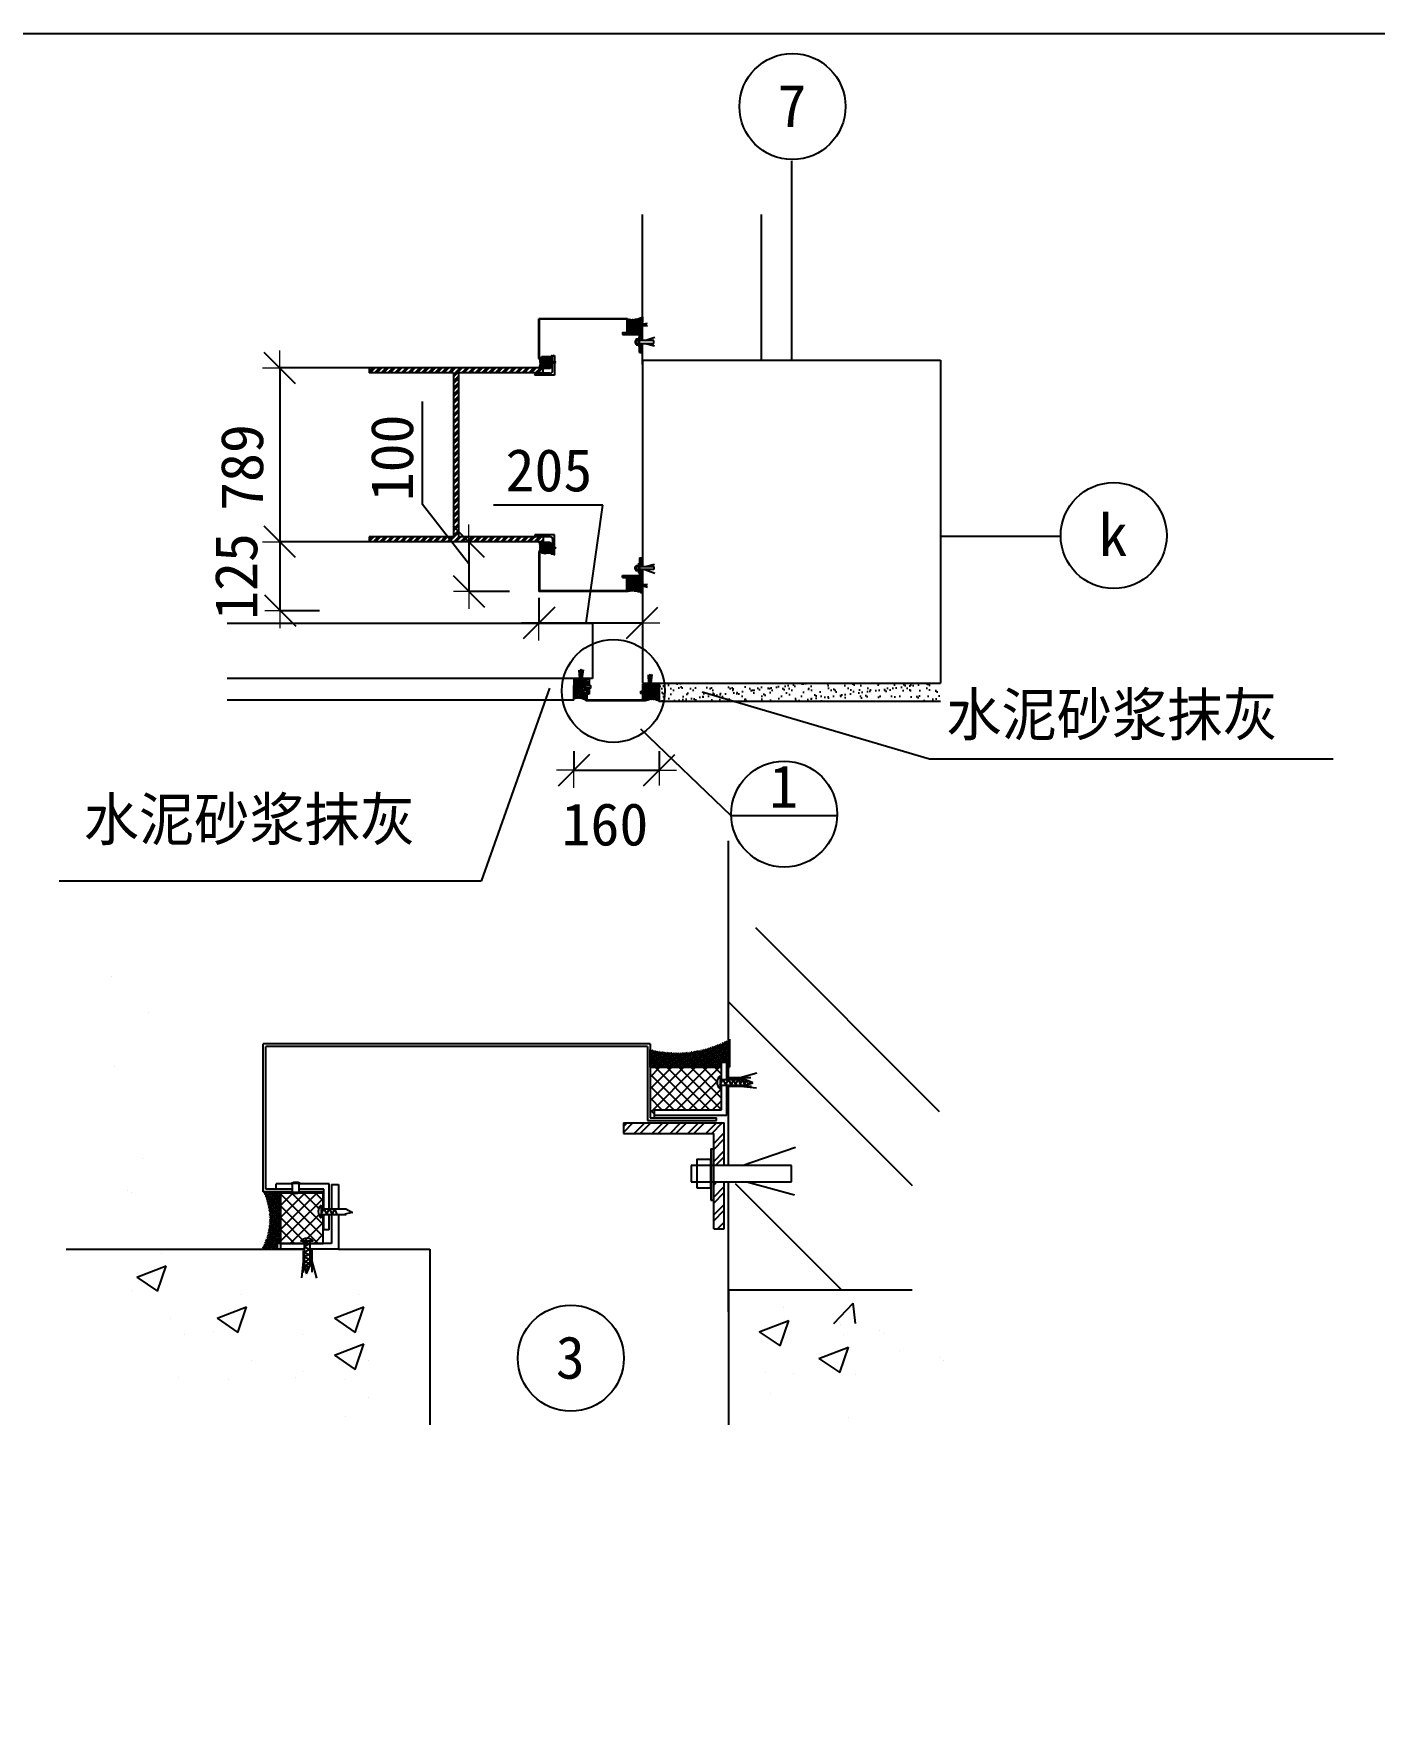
# Model space of a CAD drawing. Header units: metres. Extents: x 668 to 19365, y -2607 to 19100.
# Drawn here: x 6269 to 12357, y 11495 to 19100 of the extents above; entities that cross this region are included whole.
import ezdxf

# ---------------------------------------------------------------- set-up
doc = ezdxf.new("R2010")
doc.units = ezdxf.units.M
doc.layers.add('Layer3', color=252, linetype='Continuous')

# ---------------------------------------------------------------- blocks, each defined once
blk = doc.blocks.new('_ArchTick')
at = {"lineweight": 9}
for p, q in [((0, 32.02), (0, -27.8)), ((-26.88, 0), (31.58, 0))]:
    blk.add_line(p, q, dxfattribs=at)
at = {"color": 0, "linetype": 'ByBlock'}
blk.add_lwpolyline([(-28.7, -28.41), (28.36, 28.6)], dxfattribs=at)

msp = doc.modelspace()

# ---------------------------------------------------------------- hatches: boundary and pattern name
at = {"layer": 'Layer3'}
h = msp.add_hatch(dxfattribs=at)
h.set_pattern_fill('ANSI36', scale=0.23)
h.paths.add_polyline_path([(9026.18, 17790.19), (8965.28, 17790.19), (8965.28, 17805.31, 0.19), (9032.95, 17813.99), (9032.95, 17790.19), (9030.7, 17790.19), (9030.7, 17794.62), (9026.18, 17794.62)])
h = msp.add_hatch(dxfattribs=at)
h.set_pattern_fill('ANSI32', scale=1.13)
h.paths.add_polyline_path([(9028.44, 17652.51), (9019.42, 17652.51), (9019.42, 17692.5), (9028.44, 17692.5)])
h.paths.add_polyline_path([(9028.44, 17706.52), (9019.42, 17706.52), (9019.42, 17733.72), (8942.72, 17733.72), (8942.72, 17742.74), (9028.44, 17742.74)])
h = msp.add_hatch(dxfattribs=at)
h.set_pattern_fill('ANSI37', scale=2.26)
h.paths.add_polyline_path([(9026.18, 17754.02), (8968.94, 17754.02), (8968.94, 17747.25), (8965.28, 17747.25), (8965.28, 17790.19), (9026.18, 17790.19), (9026.18, 17779.72), (9024.84, 17779.72), (9024.84, 17782.68, 0.47), (9024.84, 17771.88), (9024.84, 17774.96), (9026.18, 17774.96), (9026.18, 17774.14)])
h = msp.add_hatch(dxfattribs=at)
h.set_pattern_fill('ANSI32', scale=2.26)
h.paths.add_polyline_path([(8175.78, 17559.12), (8175.78, 16814.73), (7792.31, 16814.73), (7792.31, 16792.18), (8581.81, 16792.18), (8581.81, 16814.73), (8198.34, 16814.73), (8198.34, 17559.12), (8581.81, 17559.12), (8581.81, 17581.68), (7792.31, 17581.68), (7792.31, 17559.12)])
h = msp.add_hatch(dxfattribs=at)
h.set_pattern_fill('ANSI36', scale=0.23)
h.paths.add_polyline_path([(8577.63, 17580.26), (8561.83, 17580.16, 0.28), (8563.33, 17624.85), (8577.63, 17624.85)])
h = msp.add_hatch(dxfattribs=at)
h.set_pattern_fill('ANSI37', scale=2.26)
h.paths.add_polyline_path([(8614.5, 17580.91), (8578.16, 17580.91), (8578.16, 17623.7), (8589.38, 17623.7, 0.15), (8592.64, 17623.7), (8614.5, 17623.7), (8614.5, 17610.44), (8612.81, 17610.44), (8612.81, 17613.39, 0.47), (8612.81, 17602.6), (8612.81, 17605.68), (8614.5, 17605.68)])
h = msp.add_hatch(dxfattribs=at)
h.set_pattern_fill('ANSI36', scale=0.23)
h.paths.add_polyline_path([(8577.63, 16792.07), (8561.83, 16792.18, -0.28), (8563.33, 16747.48), (8577.63, 16747.48)])
h = msp.add_hatch(dxfattribs=at)
h.set_pattern_fill('ANSI37', scale=2.26)
h.paths.add_polyline_path([(8614.5, 16791.42), (8578.16, 16791.42), (8578.16, 16748.64), (8589.38, 16748.64, -0.15), (8592.64, 16748.64), (8614.5, 16748.64), (8614.5, 16761.9), (8612.81, 16761.9), (8612.81, 16758.94, -0.47), (8612.81, 16769.74), (8612.81, 16766.66), (8614.5, 16766.66)])
h = msp.add_hatch(dxfattribs=at)
h.set_pattern_fill('ANSI32', scale=1.13)
h.paths.add_polyline_path([(9028.44, 16719.82), (9019.42, 16719.82), (9019.42, 16679.84), (9028.44, 16679.84)])
h.paths.add_polyline_path([(9028.44, 16665.81), (9019.42, 16665.81), (9019.42, 16638.62), (8942.72, 16638.62), (8942.72, 16629.59), (9028.44, 16629.59)])
h = msp.add_hatch(dxfattribs=at)
h.set_pattern_fill('ANSI37', scale=2.26)
h.paths.add_polyline_path([(9026.18, 16618.32), (8968.94, 16618.32), (8968.94, 16625.08), (8965.28, 16625.08), (8965.28, 16582.15), (9026.18, 16582.15), (9026.18, 16592.61), (9024.84, 16592.61), (9024.84, 16589.66, -0.47), (9024.84, 16600.45), (9024.84, 16597.37), (9026.18, 16597.37), (9026.18, 16598.2)])
h = msp.add_hatch(dxfattribs=at)
h.set_pattern_fill('ANSI36', scale=0.23)
h.paths.add_polyline_path([(9026.18, 16582.15), (8965.28, 16582.15), (8965.28, 16567.02, -0.19), (9032.95, 16558.35), (9032.95, 16582.15), (9030.7, 16582.15), (9030.7, 16577.71), (9026.18, 16577.71)])
h = msp.add_hatch(dxfattribs=at)
h.set_pattern_fill('ANSI38', scale=2.26)
h.paths.add_polyline_path([(9106.9, 16085.64), (9106.9, 16132.19), (9077.42, 16132.19), (9068.88, 16128.87), (9059.15, 16132.19), (9050.5, 16132.19), (9050.5, 16113.94), (9054.71, 16113.94), (9054.71, 16104.09), (9050.5, 16104.09), (9050.5, 16085.64)])
h = msp.add_hatch(dxfattribs=at)
h.set_pattern_fill('AR-SAND', scale=1.13)
h.paths.add_polyline_path([(10386.38, 16150.51), (9109.54, 16150.51), (9109.54, 16068.48), (10386.38, 16068.48)])
h = msp.add_hatch(dxfattribs=at)
h.set_pattern_fill('ANSI36', scale=0.23)
h.paths.add_polyline_path([(8778.03, 16070.12), (8778.03, 16090.55), (8774.79, 16090.55), (8774.79, 16090.73), (8722.03, 16090.73), (8722.03, 16078.89, -0.29)])
h = msp.add_hatch(dxfattribs=at)
h.set_pattern_fill('ANSI38', scale=2.26)
h.paths.add_polyline_path([(8773.47, 16093.53), (8773.47, 16121.78), (8758.76, 16121.78), (8755.36, 16119.58), (8752.22, 16121.78), (8723.23, 16121.78), (8723.23, 16093.53)])
h = msp.add_hatch(dxfattribs=at)
h.set_pattern_fill('ANSI36', scale=0.23)
h.paths.add_polyline_path([(9047.49, 16085.64), (9047.49, 16070.59, -0.25), (9109.54, 16068.48), (9109.54, 16085.64)])
h = msp.add_hatch(dxfattribs=at)
h.set_pattern_fill('ANSI36', scale=1.2)
h.paths.add_polyline_path([(9392.93, 14406.34), (9068.1, 14406.34), (9068.1, 14487, 0.19), (9429.02, 14533.27), (9429.02, 14406.34), (9416.99, 14406.34), (9416.99, 14430), (9392.93, 14430)])
h = msp.add_hatch(dxfattribs=at)
h.set_pattern_fill('ANSI37', scale=12.03)
h.paths.add_polyline_path([(9392.93, 14213.45), (9087.64, 14213.45), (9087.64, 14177.36), (9068.1, 14177.36), (9068.1, 14406.34), (9392.93, 14406.34), (9392.93, 14350.54), (9385.76, 14350.54), (9385.76, 14366.3, 0.47), (9385.76, 14308.71), (9385.76, 14325.14), (9392.93, 14325.14), (9392.93, 14320.73)])
h = msp.add_hatch(dxfattribs=at)
h.set_pattern_fill('ANSI32', scale=6.02)
h.paths.add_polyline_path([(9404.96, 13672.08), (9356.83, 13672.08), (9356.83, 13885.35), (9404.96, 13885.35)])
h.paths.add_polyline_path([(9404.96, 13960.13), (9356.83, 13960.13), (9356.83, 14105.18), (8947.8, 14105.18), (8947.8, 14153.3), (9404.96, 14153.3)])
h = msp.add_hatch(dxfattribs=at)
h.set_pattern_fill('ANSI36', scale=1.2)
h.paths.add_polyline_path([(7390.1, 13840.62), (7312.12, 13840.62, -0.25), (7305.59, 13580.03), (7377.03, 13580.03), (7377.03, 13605.41), (7390.1, 13605.41)])

# ---------------------------------------------------------------- linework, layer by layer
for p, q in [((9032.95, 17779.72), (9032.95, 18278.71)), ((9574.32, 17616.72), (9574.32, 18278.71)), ((9032.95, 17706.52), (9032.95, 17774.96)), ((9032.95, 17597.98), (9032.95, 17692.5)), ((8562.77, 17581.68), (7792.31, 17581.68)), ((7792.31, 17581.68), (7792.31, 17559.12)), ((8582.31, 17559.12), (8582.31, 17580.91)), ((9032.95, 17616.72), (9032.95, 16679.84)), ((9032.95, 17616.72), (10386.38, 17616.72)), ((10386.38, 17616.72), (10386.38, 16150.51)), ((8175.78, 17559.12), (7792.31, 17559.12)), ((8175.78, 17559.12), (8175.78, 16814.73)), ((8582.31, 17559.12), (8198.34, 17559.12)), ((8198.34, 17559.12), (8198.34, 16814.73)), ((8034.68, 16961.4), (8034.68, 17429.15)), ((8244.24, 16693.5), (8034.68, 16961.4)), ((8854.24, 16959.03), (8356.65, 16959.03)), ((8777.37, 16423.79), (8854.24, 16959.03)), ((8175.78, 16814.73), (7792.31, 16814.73)), ((7792.31, 16814.73), (7792.31, 16792.18)), ((8582.31, 16814.73), (8198.34, 16814.73)), ((8582.31, 16814.73), (8582.31, 16792.18)), ((8582.31, 16792.18), (7792.31, 16792.18)), ((9032.95, 16665.81), (9032.95, 16597.37)), ((9032.95, 16592.61), (9032.95, 16150.51)), ((9032.95, 16592.61), (9032.95, 16488.86)), ((8807.38, 16421.19), (8807.38, 16171.32)), ((9032.95, 16150.51), (9064.58, 16150.51)), ((9071.98, 16150.51), (10386.38, 16150.51)), ((9423.53, 14350.54), (9423.53, 15434.49)), ((9423.53, 13960.13), (9423.53, 14325.14)), ((9423.53, 13296.25), (9423.53, 13885.35)), ((6417.02, 13580.03), (7497.95, 13580.03)), ((7652.79, 13579.64), (7523.35, 13579.64)), ((7652.79, 13580.03), (8068.51, 13580.03)), ((8068.51, 13580.03), (8068.51, 12782.7)), ((9423.53, 13396.19), (10258.6, 13396.19)), ((9423.53, 13396.19), (9423.53, 12782.7))]:
    msp.add_line(p, q)
msp.add_lwpolyline([(668.06, 19100.41), (19365.2, 19100.41), (19343.84, -2606.67), (668.06, -2606.67)], close=True)
for p, q in [((9711.24, 17616.72), (9711.24, 18522.24)), ((8965.28, 17805.31), (8563.24, 17805.31)), ((8563.24, 17624.85), (8563.24, 17805.31)), ((8963.02, 17803.06), (8565.49, 17803.06)), ((8565.49, 17627.11), (8565.49, 17803.06)), ((8963.02, 17803.06), (8963.02, 17745)), ((8965.28, 17790.19), (8965.28, 17805.31)), ((8965.28, 17805.31), (8965.28, 17747.25)), ((9032.95, 17813.99), (9032.95, 17790.19)), ((8942.72, 17742.74), (8942.72, 17733.72)), ((8942.72, 17742.74), (9028.44, 17742.74)), ((8942.72, 17733.72), (9019.42, 17733.72)), ((8963.02, 17745), (9021.67, 17745)), ((8965.28, 17790.19), (8965.28, 17747.25)), ((8965.28, 17790.19), (9026.18, 17790.19)), ((8965.28, 17747.25), (8968.94, 17747.25)), ((8965.28, 17747.25), (9021.67, 17747.25)), ((8968.94, 17754.02), (9026.18, 17754.02)), ((8968.94, 17747.25), (8968.94, 17754.02)), ((8968.94, 17747.25), (8968.94, 17754.02)), ((8968.94, 17754.02), (9026.18, 17754.02)), ((8968.94, 17749.51), (9030.7, 17749.51)), ((9019.42, 17652.51), (9019.42, 17733.72)), ((9021.67, 17745), (9021.67, 17747.25)), ((9024.84, 17782.68), (9024.84, 17771.88)), ((9024.84, 17774.96), (9027.15, 17779.72)), ((9024.84, 17779.72), (9046.02, 17779.72)), ((9024.84, 17774.96), (9046.02, 17774.96)), ((9026.18, 17794.62), (9030.7, 17794.62)), ((9026.18, 17779.72), (9026.18, 17794.62)), ((9026.18, 17779.72), (9026.18, 17790.19)), ((9026.18, 17774.14), (9026.18, 17774.96)), ((9026.18, 17754.02), (9026.18, 17774.96)), ((9026.18, 17754.02), (9026.18, 17774.14)), ((9027.15, 17779.72), (9029.7, 17774.96)), ((9028.44, 17706.52), (9028.44, 17742.74)), ((9029.7, 17774.96), (9031.66, 17779.72)), ((9030.7, 17779.72), (9030.7, 17794.62)), ((9030.7, 17790.19), (9032.95, 17790.19)), ((9030.7, 17749.51), (9030.7, 17774.96)), ((9031.66, 17779.72), (9034.45, 17774.96)), ((9032.95, 17781.48), (9051.13, 17781.48)), ((9032.95, 17774.08), (9051.52, 17774.08)), ((9034.45, 17774.96), (9036.25, 17779.72)), ((9036.25, 17779.72), (9038.06, 17774.96)), ((9038.06, 17774.96), (9040.15, 17779.72)), ((9040.15, 17779.72), (9042.24, 17775.33)), ((9041.85, 17781.48), (9056.19, 17785.37)), ((9042.24, 17775.33), (9043.38, 17779.72)), ((9042.24, 17774.08), (9056, 17772.53)), ((9043.38, 17779.72), (9046.31, 17775.04)), ((9043.78, 17706.52), (9089.02, 17722.25)), ((9052.69, 17776.85), (9046.02, 17779.72)), ((9046.02, 17774.96), (9052.69, 17776.85)), ((9046.31, 17775.04), (9046.47, 17779.53)), ((9046.47, 17779.53), (9049.35, 17775.91)), ((9049.35, 17775.91), (9050.65, 17777.73)), ((9000.14, 17706.52), (9000.14, 17692.5)), ((9085.62, 17706.52), (9000.14, 17706.52)), ((9000.14, 17692.5), (9085.62, 17692.5)), ((9019.42, 17652.51), (9028.44, 17652.51)), ((9028.44, 17652.51), (9028.44, 17692.5)), ((9047.56, 17692.5), (9088.17, 17681.45)), ((9085.62, 17692.5), (9085.62, 17706.52)), ((7791.68, 17581.68), (7386.6, 17581.68)), ((7387.85, 17581.68), (7387.85, 16792.18)), ((8561.83, 17580.16), (8577.63, 17580.26)), ((8561.83, 17580.16), (8578.84, 17580.16)), ((8588.21, 17624.85), (8563.24, 17624.85)), ((8563.33, 17624.85), (8577.63, 17624.85)), ((8588.21, 17627.11), (8565.49, 17627.11)), ((8588.21, 17631.62), (8574.51, 17631.62)), ((8574.51, 17627.11), (8574.51, 17631.62)), ((8577.63, 17580.16), (8577.63, 17624.85)), ((8578.16, 17623.7), (8578.16, 17580.91)), ((8614.5, 17623.7), (8578.16, 17623.7)), ((8578.16, 17580.91), (8614.5, 17580.91)), ((8587.26, 17631.62), (8588.21, 17631.62)), ((8587.38, 17624.8), (8588.21, 17624.8)), ((8587.38, 17624.8), (8588.21, 17624.8)), ((8594.87, 17631.89), (8587.64, 17631.89)), ((8588.21, 17631.89), (8588.21, 17624.52)), ((8588.21, 17624.52), (8594.1, 17624.52)), ((8594.1, 17624.52), (8594.1, 17631.89)), ((8595.25, 17631.62), (8594.1, 17631.62)), ((8619.63, 17631.62), (8594.1, 17631.62)), ((8615.12, 17627.11), (8594.1, 17627.11)), ((8594.75, 17624.85), (8594.1, 17624.85)), ((8615.12, 17624.85), (8594.1, 17624.85)), ((8594.1, 17624.8), (8594.63, 17624.8)), ((8612.81, 17613.39), (8612.81, 17602.6)), ((8612.81, 17605.68), (8615.12, 17610.44)), ((8612.81, 17610.44), (8633.98, 17610.44)), ((8612.81, 17605.68), (8633.98, 17605.68)), ((8614.5, 17610.44), (8614.5, 17623.7)), ((8614.5, 17580.91), (8614.5, 17605.68)), ((8615.12, 17610.44), (8615.12, 17627.11)), ((8615.12, 17610.44), (8617.66, 17605.68)), ((8615.12, 17592.38), (8615.12, 17605.68)), ((8619.63, 17592.38), (8615.12, 17592.38)), ((8615.36, 17580.16), (8619.72, 17583.69)), ((8617.66, 17605.68), (8619.63, 17610.44)), ((8619.63, 17610.44), (8619.63, 17631.62)), ((8619.63, 17610.44), (8622.41, 17605.68)), ((8619.63, 17592.38), (8619.63, 17605.68)), ((8619.72, 17583.69), (8622.99, 17588.96)), ((8622.41, 17605.68), (8624.22, 17610.44)), ((8622.99, 17580.16), (8622.99, 17605.68)), ((8624.22, 17610.44), (8626.02, 17605.68)), ((8625.47, 17610.44), (8625.47, 17631.82)), ((8625.47, 17568.66), (8625.47, 17605.68)), ((8626.02, 17605.68), (8628.11, 17610.44)), ((8628.11, 17610.44), (8630.2, 17606.05)), ((8630.2, 17606.05), (8631.34, 17610.44)), ((8631.34, 17610.44), (8634.28, 17605.76)), ((8632.24, 17638.59), (8634.49, 17638.59)), ((8640.65, 17607.57), (8633.98, 17610.44)), ((8633.98, 17605.68), (8640.65, 17607.57)), ((8634.28, 17605.76), (8634.43, 17610.25)), ((8634.43, 17610.25), (8637.32, 17606.62)), ((8634.49, 17637.66), (8634.49, 17610.22)), ((8634.49, 17605.82), (8634.49, 17586.85)), ((8634.49, 17586.85), (8634.49, 17548.36)), ((8637.32, 17606.62), (8638.61, 17608.45)), ((8544.26, 17548.36), (8544.26, 17550.62)), ((8634.49, 17548.36), (8544.26, 17548.36)), ((8604.21, 17548.36), (8544.26, 17548.36)), ((8604.21, 17557.39), (8551.03, 17557.39)), ((8608.97, 17557.39), (8604.21, 17557.39)), ((8614.19, 17557.39), (8608.97, 17557.39)), ((8634.49, 17548.36), (8608.97, 17548.36)), ((8604.21, 16823.97), (8544.26, 16823.97)), ((8634.49, 16823.97), (8544.26, 16823.97)), ((8544.26, 16823.97), (8544.26, 16821.72)), ((8604.21, 16814.95), (8551.03, 16814.95)), ((8608.97, 16814.95), (8604.21, 16814.95)), ((8634.49, 16823.97), (8608.97, 16823.97)), ((8614.19, 16814.95), (8608.97, 16814.95)), ((8634.49, 16785.48), (8634.49, 16823.97)), ((10386.38, 16817.85), (10930.55, 16817.85)), ((7791.68, 16792.18), (7386.6, 16792.18)), ((7791.68, 16792.18), (7386.6, 16792.18)), ((7387.85, 16792.18), (7387.85, 16479.49)), ((8428.85, 16792.18), (8243.78, 16792.18)), ((8245.03, 16792.18), (8245.03, 16567.02)), ((8561.83, 16792.18), (8578.84, 16792.18)), ((8561.83, 16792.18), (8577.63, 16792.07)), ((8563.24, 16747.48), (8563.24, 16567.02)), ((8588.21, 16747.48), (8563.24, 16747.48)), ((8563.33, 16747.48), (8577.63, 16747.48)), ((8565.49, 16745.23), (8565.49, 16569.28)), ((8588.21, 16745.23), (8565.49, 16745.23)), ((8574.51, 16745.23), (8574.51, 16740.72)), ((8588.21, 16740.72), (8574.51, 16740.72)), ((8577.63, 16792.18), (8577.63, 16747.48)), ((8578.16, 16791.42), (8614.5, 16791.42)), ((8578.16, 16748.64), (8578.16, 16791.42)), ((8614.5, 16748.64), (8578.16, 16748.64)), ((8587.26, 16740.72), (8588.21, 16740.72)), ((8587.38, 16747.54), (8588.21, 16747.54)), ((8587.38, 16747.54), (8588.21, 16747.54)), ((8594.87, 16740.45), (8587.64, 16740.45)), ((8588.21, 16740.45), (8588.21, 16747.82)), ((8588.21, 16747.82), (8594.1, 16747.82)), ((8594.1, 16747.82), (8594.1, 16740.45)), ((8594.1, 16747.53), (8594.63, 16747.54)), ((8615.12, 16747.48), (8594.1, 16747.48)), ((8594.75, 16747.48), (8594.1, 16747.48)), ((8615.12, 16745.23), (8594.1, 16745.23)), ((8619.63, 16740.72), (8594.1, 16740.72)), ((8595.25, 16740.72), (8594.1, 16740.72)), ((8612.81, 16758.94), (8612.81, 16769.74)), ((8612.81, 16766.66), (8633.98, 16766.66)), ((8612.81, 16766.66), (8615.12, 16761.9)), ((8612.81, 16761.9), (8633.98, 16761.9)), ((8614.5, 16791.42), (8614.5, 16766.66)), ((8614.5, 16761.9), (8614.5, 16748.64)), ((8615.12, 16779.96), (8615.12, 16766.66)), ((8619.63, 16779.96), (8615.12, 16779.96)), ((8615.12, 16761.9), (8617.66, 16766.66)), ((8615.12, 16761.9), (8615.12, 16745.23)), ((8617.66, 16766.66), (8619.63, 16761.9)), ((8619.63, 16779.96), (8619.63, 16766.66)), ((8619.63, 16761.9), (8622.41, 16766.66)), ((8619.63, 16761.9), (8619.63, 16740.72)), ((8622.41, 16766.66), (8624.22, 16761.9)), ((8624.22, 16761.9), (8626.02, 16766.66)), ((8625.47, 16803.67), (8625.47, 16766.66)), ((8625.47, 16761.9), (8625.47, 16740.51)), ((8626.02, 16766.66), (8628.11, 16761.9)), ((8628.11, 16761.9), (8630.2, 16766.29)), ((8630.2, 16766.29), (8631.34, 16761.9)), ((8631.34, 16761.9), (8634.28, 16766.58)), ((8632.24, 16733.74), (8634.49, 16733.74)), ((8633.98, 16766.66), (8640.65, 16764.77)), ((8640.65, 16764.77), (8633.98, 16761.9)), ((8634.28, 16766.58), (8634.43, 16762.09)), ((8634.43, 16762.09), (8637.32, 16765.71)), ((8634.49, 16766.51), (8634.49, 16785.48)), ((8634.49, 16733.74), (8634.49, 16762.12)), ((8637.32, 16765.71), (8638.61, 16763.89)), ((9000.14, 16679.84), (9085.62, 16679.84)), ((9000.14, 16665.81), (9000.14, 16679.84)), ((9085.62, 16665.81), (9000.14, 16665.81)), ((9019.42, 16719.82), (9019.42, 16638.62)), ((9019.42, 16719.82), (9028.44, 16719.82)), ((9028.44, 16719.82), (9028.44, 16679.84)), ((9028.44, 16665.81), (9028.44, 16629.59)), ((9043.78, 16665.81), (9089.02, 16650.09)), ((9047.56, 16679.84), (9088.17, 16690.88)), ((9085.62, 16679.84), (9085.62, 16665.81)), ((8942.72, 16638.62), (9019.42, 16638.62)), ((8942.72, 16629.59), (8942.72, 16638.62)), ((8942.72, 16629.59), (9028.44, 16629.59)), ((8963.02, 16569.28), (8963.02, 16627.34)), ((8963.02, 16627.34), (9021.67, 16627.34)), ((8965.28, 16567.02), (8965.28, 16625.08)), ((8965.28, 16625.08), (9021.67, 16625.08)), ((8965.28, 16582.15), (8965.28, 16625.08)), ((8965.28, 16625.08), (8968.94, 16625.08)), ((8965.28, 16582.15), (9026.18, 16582.15)), ((8965.28, 16582.15), (8965.28, 16567.02)), ((8968.94, 16625.08), (8968.94, 16618.32)), ((8968.94, 16625.08), (8968.94, 16618.32)), ((8968.94, 16622.83), (9030.7, 16622.83)), ((8968.94, 16618.32), (9026.18, 16618.32)), ((8968.94, 16618.32), (9026.18, 16618.32)), ((9021.67, 16627.34), (9021.67, 16625.08)), ((9024.84, 16589.66), (9024.84, 16600.45)), ((9024.84, 16597.37), (9046.02, 16597.37)), ((9024.84, 16597.37), (9027.15, 16592.61)), ((9024.84, 16592.61), (9046.02, 16592.61)), ((9026.18, 16618.32), (9026.18, 16597.37)), ((9026.18, 16618.32), (9026.18, 16598.2)), ((9026.18, 16598.2), (9026.18, 16597.37)), ((9026.18, 16592.61), (9026.18, 16577.71)), ((9026.18, 16592.61), (9026.18, 16582.15)), ((9027.15, 16592.61), (9029.7, 16597.37)), ((9029.7, 16597.37), (9031.66, 16592.61)), ((9030.7, 16622.83), (9030.7, 16597.37)), ((9030.7, 16592.61), (9030.7, 16577.71)), ((9030.7, 16582.15), (9032.95, 16582.15)), ((9031.66, 16592.61), (9034.45, 16597.37)), ((9032.95, 16598.25), (9051.52, 16598.25)), ((9032.95, 16590.86), (9051.13, 16590.86)), ((9032.95, 16558.35), (9032.95, 16582.15)), ((9034.45, 16597.37), (9036.25, 16592.61)), ((9036.25, 16592.61), (9038.06, 16597.37)), ((9038.06, 16597.37), (9040.15, 16592.61)), ((9040.15, 16592.61), (9042.24, 16597)), ((9041.85, 16590.86), (9056.19, 16586.97)), ((9042.24, 16598.25), (9056, 16599.81)), ((9042.24, 16597), (9043.38, 16592.61)), ((9043.38, 16592.61), (9046.31, 16597.29)), ((9046.02, 16597.37), (9052.69, 16595.48)), ((9052.69, 16595.48), (9046.02, 16592.61)), ((9046.31, 16597.29), (9046.47, 16592.81)), ((9046.47, 16592.81), (9049.35, 16596.43)), ((9049.35, 16596.43), (9050.65, 16594.61)), ((8430.26, 16567.02), (8243.78, 16567.02)), ((8965.28, 16567.02), (8563.24, 16567.02)), ((8563.24, 16538.27), (8563.24, 16422.52)), ((8963.02, 16569.28), (8565.49, 16569.28)), ((9026.18, 16577.71), (9030.7, 16577.71)), ((7567.69, 16479.49), (7386.6, 16479.49)), ((9032.95, 16460.11), (9032.95, 16422.52)), ((8807.38, 16421.19), (7148.13, 16421.19)), ((8563.24, 16423.77), (9032.95, 16423.77)), ((8749.84, 16171.32), (8746.74, 16209)), ((8751.67, 16207.27), (8755.88, 16213.96)), ((8751.67, 16207.27), (8759.02, 16201.17)), ((8759.02, 16201.17), (8752.22, 16196.73)), ((8755.88, 16213.96), (8759.07, 16207.27)), ((8760.38, 16171.32), (8765.29, 16210.3)), ((8751.67, 16171.32), (7148.13, 16171.32)), ((8611.83, 16127.2), (8301.31, 15251.4)), ((8722.03, 16171.32), (8722.03, 16114.95)), ((8722.03, 16072.5), (8722.03, 16139.25)), ((8723.23, 16131.36), (8748.11, 16156.24)), ((8723.23, 16141.48), (8737.98, 16156.24)), ((8723.23, 16151.61), (8727.85, 16156.24)), ((8773.47, 16156.24), (8723.23, 16156.24)), ((8723.23, 16156.24), (8723.23, 16121.78)), ((8735.42, 16143.55), (8723.23, 16155.74)), ((8725.29, 16133.42), (8723.23, 16135.48)), ((8751.67, 16168.16), (8723.38, 16168.16)), ((8723.38, 16168.16), (8723.38, 16161.39)), ((8784.29, 16161.39), (8723.38, 16161.39)), ((8723.78, 16121.78), (8757.28, 16155.28)), ((8740.48, 16128.35), (8727.82, 16141.01)), ((8733.91, 16121.78), (8768.37, 16156.24)), ((8750.61, 16138.48), (8737.95, 16151.14)), ((8745.55, 16153.67), (8742.99, 16156.24)), ((8750.98, 16127.99), (8743.02, 16135.95)), ((8744.03, 16121.78), (8773.47, 16151.21)), ((8746.41, 16160.59), (8765.5, 16160.59)), ((8755.36, 16154.04), (8746.41, 16160.29)), ((8759.02, 16190.99), (8751.7, 16187.6)), ((8751.7, 16187.6), (8758.76, 16182.11)), ((8759.02, 16171.67), (8751.96, 16168.02)), ((8751.96, 16168.02), (8759.28, 16162.02)), ((8752.22, 16196.73), (8759.02, 16190.99)), ((8758.76, 16182.11), (8752.22, 16177.68)), ((8752.22, 16177.68), (8759.02, 16171.67)), ((8765.81, 16133.42), (8753.14, 16146.08)), ((8754.16, 16121.78), (8773.47, 16141.09)), ((8760.74, 16148.61), (8755.2, 16154.15)), ((8765.5, 16160.59), (8755.36, 16154.04)), ((8759.28, 16162.02), (8757.87, 16160.8)), ((8761.11, 16127.99), (8758.21, 16130.89)), ((8807.38, 16171.32), (8759.07, 16171.32)), ((8791.05, 16168.16), (8759.07, 16168.16)), ((8773.47, 16146.01), (8763.27, 16156.21)), ((8773.47, 16135.88), (8768.34, 16141.01)), ((8770.5, 16127.99), (8773.47, 16130.96)), ((8773.47, 16121.78), (8773.47, 16156.24)), ((8778.03, 16161.39), (8778.03, 16140.13)), ((8778.03, 16152.12), (8778.03, 16140.13)), ((8778.03, 16127.81), (8778.03, 16070.59)), ((8780.29, 16161.39), (8780.29, 16140.13)), ((8780.29, 16152.12), (8780.29, 16140.13)), ((8780.29, 16127.81), (8780.29, 16072.84)), ((8784.29, 16161.39), (8784.29, 16140.13)), ((8784.29, 16127.81), (8784.29, 16100.49)), ((8791.05, 16168.16), (8791.05, 16140.13)), ((8791.05, 16127.81), (8791.05, 16100.49)), ((9032.95, 16150.51), (9032.95, 16150.51)), ((9034.06, 16145.77), (9034.06, 16113.94)), ((9034.06, 16145.77), (9064.58, 16145.77)), ((9040.83, 16139), (9040.83, 16113.94)), ((9040.83, 16139), (9064.58, 16139)), ((9045.23, 16139), (9045.23, 16113.94)), ((9047.49, 16139), (9047.49, 16113.94)), ((9106.9, 16132.19), (9050.5, 16132.19)), ((9050.5, 16132.19), (9050.5, 16113.94)), ((9068.88, 16128.87), (9058.33, 16132.47)), ((9058.59, 16132.47), (9078.14, 16132.47)), ((9062.32, 16150.59), (9060.34, 16188.85)), ((9071.24, 16154.87), (9064.3, 16146.3)), ((9064.3, 16146.3), (9072.23, 16140.69)), ((9064.58, 16185.37), (9068.93, 16191.82)), ((9064.63, 16185.22), (9071.24, 16178.95)), ((9071.24, 16178.95), (9064.96, 16171.7)), ((9064.96, 16171.7), (9071.24, 16165.1)), ((9072.23, 16140.69), (9064.96, 16134.42)), ((9064.96, 16134.42), (9071.57, 16132.77)), ((9071.24, 16165.1), (9065.3, 16159.16)), ((9065.3, 16159.16), (9071.24, 16154.87)), ((9078.14, 16132.47), (9068.88, 16128.87)), ((9068.93, 16191.82), (9071.98, 16185.37)), ((9071.98, 16145.77), (9101.73, 16145.77)), ((9071.98, 16139), (9101.73, 16139)), ((9072.56, 16150.92), (9078.04, 16189.51)), ((9101.73, 16145.77), (9101.73, 16139)), ((9106.9, 16085.64), (9106.9, 16132.19)), ((9109.54, 16150.51), (9109.54, 16068.48)), ((8722.03, 16072.5), (7148.13, 16072.5)), ((8773.47, 16121.78), (8723.23, 16121.78)), ((9047.49, 16070.59), (8778.03, 16070.59)), ((9045.23, 16072.84), (8780.29, 16072.84)), ((8791.05, 16100.49), (8784.29, 16100.49)), ((9034.06, 16104.09), (9034.06, 16078.09)), ((9034.06, 16078.09), (9040.83, 16078.09)), ((9040.83, 16104.09), (9040.83, 16078.09)), ((9045.23, 16104.09), (9045.23, 16072.84)), ((9047.49, 16104.09), (9047.49, 16070.59)), ((9047.49, 16085.64), (9109.54, 16085.64)), ((9050.5, 16104.09), (9050.5, 16085.64)), ((9109.54, 16068.48), (10386.38, 16068.48)), ((9304.51, 16111.35), (10336.31, 15807.44)), ((9024.51, 15943.16), (9435.07, 15549.75)), ((8722.03, 15841.36), (8722.03, 15753.48)), ((9109.54, 15841.36), (9109.54, 15753.48)), ((8722.03, 15754.73), (9109.54, 15754.73)), ((10336.31, 15807.44), (12169.89, 15807.44)), ((9435.07, 15549.75), (9915.31, 15549.75)), ((8301.31, 15251.4), (6385.76, 15251.4)), ((9545.99, 15040.31), (10381.06, 14205.25)), ((6622.72, 14819.21), (6622.72, 14819.21)), ((9423.53, 14703.98), (10258.6, 13868.92)), ((6788.78, 14652.91), (6788.78, 14652.91)), ((9429.02, 14533.27), (9429.02, 14406.34)), ((9068.1, 14512.96), (7312.12, 14512.96)), ((7312.12, 13840.62), (7312.12, 14512.96)), ((9056.07, 14500.93), (7324.15, 14500.93)), ((7324.15, 13852.65), (7324.15, 14500.93)), ((9056.07, 14500.93), (9056.07, 14165.33)), ((9068.1, 14512.96), (9068.1, 14177.36)), ((9068.1, 14406.34), (9068.1, 14487)), ((6637.2, 14409.8), (6637.2, 14409.8)), ((9068.1, 14406.34), (9392.93, 14406.34)), ((9068.1, 14406.34), (9068.1, 14177.36)), ((9392.93, 14350.54), (9392.93, 14430)), ((9392.93, 14430), (9416.99, 14430)), ((9392.93, 14350.54), (9392.93, 14406.34)), ((9416.99, 14350.54), (9416.99, 14430)), ((9416.99, 14406.34), (9429.02, 14406.34)), ((9476.45, 14359.89), (9552.97, 14380.65)), ((9385.76, 14366.3), (9385.76, 14308.71)), ((9385.76, 14350.54), (9498.7, 14350.54)), ((9385.76, 14325.14), (9398.08, 14350.54)), ((9385.76, 14325.14), (9498.7, 14325.14)), ((9392.93, 14320.73), (9392.93, 14325.14)), ((9392.93, 14213.45), (9392.93, 14325.14)), ((9392.93, 14213.45), (9392.93, 14320.73)), ((9398.08, 14350.54), (9411.66, 14325.14)), ((9411.66, 14325.14), (9422.14, 14350.54)), ((9416.99, 14189.39), (9416.99, 14325.14)), ((9422.14, 14350.54), (9436.99, 14325.14)), ((9423.53, 14359.89), (9525.97, 14359.89)), ((9423.53, 14320.46), (9528.04, 14320.46)), ((9436.99, 14325.14), (9446.62, 14350.54)), ((9446.62, 14350.54), (9456.25, 14325.14)), ((9456.25, 14325.14), (9467.39, 14350.54)), ((9467.39, 14350.54), (9478.54, 14327.12)), ((9478.53, 14320.46), (9551.93, 14312.16)), ((9478.54, 14327.12), (9484.62, 14350.54)), ((9484.62, 14350.54), (9500.26, 14325.58)), ((9534.28, 14335.22), (9498.7, 14350.54)), ((9498.7, 14325.14), (9534.28, 14335.22)), ((9500.26, 14325.58), (9501.1, 14349.5)), ((9501.1, 14349.5), (9516.49, 14330.18)), ((9516.49, 14330.18), (9523.4, 14339.9)), ((8947.8, 14153.3), (9404.96, 14153.3)), ((8947.8, 14153.3), (8947.8, 14105.18)), ((9056.07, 14165.33), (9368.87, 14165.33)), ((9068.1, 14177.36), (9368.87, 14177.36)), ((9068.1, 14177.36), (9087.64, 14177.36)), ((9087.64, 14213.45), (9392.93, 14213.45)), ((9087.64, 14213.45), (9392.93, 14213.45)), ((9087.64, 14177.36), (9087.64, 14213.45)), ((9087.64, 14177.36), (9087.64, 14213.45)), ((9087.64, 14189.39), (9416.99, 14189.39)), ((9368.87, 14165.33), (9368.87, 14177.36)), ((9404.96, 13960.13), (9404.96, 14153.3)), ((8947.8, 14105.18), (9356.83, 14105.18)), ((9356.83, 13672.08), (9356.83, 14105.18)), ((9486.78, 13960.13), (9728.04, 14043.98)), ((6762.33, 13992.19), (6762.33, 13992.19)), ((9709.89, 13960.13), (9254.02, 13960.13)), ((9254.02, 13960.13), (9254.02, 13885.35)), ((9709.89, 13885.35), (9709.89, 13960.13)), ((6694.48, 13845.42), (6694.48, 13845.42)), ((7443.69, 13852.65), (7324.15, 13852.65)), ((7370.66, 13852.65), (7370.66, 13876.71)), ((7443.69, 13876.71), (7370.66, 13876.71)), ((7438.62, 13876.71), (7443.69, 13876.71)), ((7479.22, 13878.14), (7440.67, 13878.14)), ((7443.69, 13878.14), (7443.69, 13838.84)), ((7475.11, 13838.84), (7475.11, 13878.14)), ((7611.27, 13876.71), (7475.11, 13876.71)), ((7481.27, 13876.71), (7475.11, 13876.71)), ((7587.21, 13852.65), (7475.11, 13852.65)), ((7587.21, 13763.75), (7587.21, 13852.65)), ((7611.27, 13763.75), (7611.27, 13876.71)), ((7622.15, 13874.37), (7622.15, 13763.75)), ((7622.15, 13874.37), (7652.79, 13874.37)), ((7652.79, 13874.37), (7652.79, 13763.75)), ((9254.02, 13885.35), (9709.89, 13885.35)), ((9404.96, 13672.08), (9404.96, 13885.35)), ((9454.15, 13878.45), (9936.4, 13396.19)), ((9506.91, 13885.35), (9723.5, 13826.42)), ((6715.27, 13837.81), (6715.27, 13837.81)), ((7443.69, 13840.62), (7312.12, 13840.62)), ((7390.1, 13840.62), (7390.1, 13580.03)), ((7554.46, 13834.45), (7390.1, 13670.09)), ((7500.44, 13834.45), (7390.1, 13724.11)), ((7583.93, 13834.45), (7390.1, 13834.45)), ((7446.42, 13834.45), (7390.1, 13778.12)), ((7390.1, 13831.42), (7583.93, 13637.58)), ((7583.93, 13809.9), (7390.1, 13616.07)), ((7390.1, 13777.4), (7561.22, 13606.28)), ((7439.3, 13840.34), (7443.69, 13840.34)), ((7439.3, 13840.34), (7443.69, 13840.34)), ((7441.09, 13834.45), (7583.93, 13691.6)), ((7443.69, 13838.84), (7475.11, 13838.84)), ((7587.21, 13840.62), (7475.11, 13840.62)), ((7478.57, 13840.62), (7475.11, 13840.62)), ((7475.11, 13840.34), (7477.95, 13840.32)), ((7495.1, 13834.45), (7564.36, 13765.19)), ((7549.12, 13834.45), (7583.93, 13799.64)), ((7574.89, 13779.51), (7574.89, 13721.92)), ((7583.93, 13763.75), (7583.93, 13834.45)), ((7390.1, 13723.38), (7507.2, 13606.28)), ((7564.34, 13736.29), (7434.33, 13606.28)), ((7583.93, 13701.86), (7488.35, 13606.28)), ((7574.89, 13763.75), (7687.82, 13763.75)), ((7574.89, 13738.35), (7587.21, 13763.75)), ((7574.89, 13738.35), (7687.82, 13738.35)), ((7583.93, 13606.28), (7583.93, 13738.35)), ((7587.21, 13763.75), (7600.78, 13738.35)), ((7587.21, 13667.43), (7587.21, 13738.35)), ((7600.78, 13738.35), (7611.27, 13763.75)), ((7611.27, 13763.75), (7626.12, 13738.35)), ((7611.27, 13667.43), (7611.27, 13738.35)), ((7622.15, 13738.35), (7622.15, 13605.41)), ((7626.12, 13738.35), (7635.75, 13763.75)), ((7635.75, 13763.75), (7645.37, 13738.35)), ((7652.79, 13738.35), (7652.79, 13579.64)), ((7717.29, 13747.13), (7681.81, 13739.08)), ((7686.65, 13763.24), (7717.29, 13747.13)), ((7390.1, 13669.36), (7453.18, 13606.28)), ((7539.11, 13616.3), (7481.53, 13616.3)), ((7497.95, 13616.3), (7497.95, 13503.36)), ((7497.95, 13616.3), (7523.35, 13603.98)), ((7523.35, 13616.3), (7523.35, 13503.36)), ((7583.93, 13647.85), (7542.36, 13606.28)), ((7611.27, 13667.43), (7587.21, 13667.43)), ((9356.83, 13672.08), (9404.96, 13672.08)), ((6849.26, 13562.4), (6849.26, 13562.4)), ((7377.03, 13579.64), (7377.03, 13605.41)), ((7497.95, 13579.64), (7377.03, 13579.64)), ((7622.15, 13605.41), (7378.64, 13605.41)), ((7390.1, 13606.28), (7583.93, 13606.28)), ((7493.28, 13573.04), (7493.28, 13474.02)), ((7493.55, 13609.13), (7497.95, 13609.13)), ((7523.35, 13603.98), (7497.95, 13590.4)), ((7497.95, 13590.4), (7523.35, 13579.91)), ((7523.35, 13579.91), (7497.95, 13565.07)), ((7497.95, 13565.07), (7523.35, 13555.44)), ((7523.35, 13555.44), (7497.95, 13545.81)), ((7497.95, 13545.81), (7523.35, 13534.66)), ((7532.71, 13575.12), (7532.71, 13476.09)), ((6737.66, 13453.3), (6871.38, 13504.63)), ((6832.52, 13389.31), (6871.24, 13504.72)), ((7493.28, 13523.53), (7484.98, 13450.13)), ((7497.95, 13503.36), (7508.04, 13467.78)), ((7523.35, 13517.44), (7498.4, 13501.8)), ((7498.4, 13501.8), (7522.32, 13500.96)), ((7523.35, 13534.66), (7499.94, 13523.52)), ((7499.94, 13523.52), (7523.35, 13517.44)), ((7522.32, 13500.96), (7503, 13485.57)), ((7503, 13485.57), (7512.72, 13478.65)), ((7508.04, 13467.78), (7523.35, 13503.36)), ((7532.71, 13525.61), (7553.46, 13449.09)), ((6719.37, 13392.53), (6719.37, 13392.53)), ((6737.53, 13453.35), (6832.53, 13389.27)), ((7102.2, 13266.63), (7235.92, 13317.96)), ((7197.05, 13202.64), (7235.78, 13318.05)), ((7213.8, 13375.73), (7213.8, 13375.73)), ((7634.98, 13266.63), (7768.7, 13317.96)), ((7729.84, 13202.64), (7768.56, 13318.05)), ((7746.58, 13375.73), (7746.58, 13375.73)), ((9675.31, 13314.58), (9675.31, 13314.58)), ((9902.67, 13243.15), (9990.63, 13334.83)), ((10001.31, 13243.15), (9990.64, 13334.84)), ((6891.8, 13263.68), (6891.8, 13263.68)), ((7102.07, 13266.68), (7197.07, 13202.6)), ((7634.85, 13266.68), (7729.85, 13202.6)), ((9563.71, 13205.48), (9697.43, 13256.81)), ((9658.57, 13141.49), (9697.29, 13256.9)), ((9930.98, 13239.8), (9930.98, 13239.8)), ((6955.62, 13193.27), (6955.62, 13193.27)), ((7083.91, 13205.86), (7083.91, 13205.86)), ((7488.41, 13193.27), (7488.41, 13193.27)), ((7746.58, 13207.73), (7746.58, 13207.73)), ((9563.58, 13205.53), (9658.58, 13141.45)), ((9946.38, 13193.25), (9946.38, 13193.25)), ((10109.92, 13211.96), (10109.92, 13211.96)), ((10127.52, 13195.84), (10127.52, 13195.84)), ((7634.85, 13098.68), (7729.85, 13034.6)), ((7634.98, 13098.63), (7768.7, 13149.96)), ((7729.84, 13034.64), (7768.56, 13150.05)), ((9834.65, 13084.2), (9929.65, 13020.12)), ((9834.78, 13084.15), (9968.5, 13135.48)), ((9929.63, 13020.16), (9968.36, 13135.57)), ((10202.05, 13118.46), (10202.05, 13118.46)), ((10380.98, 13090.63), (10380.98, 13090.63)), ((7256.34, 13077.01), (7256.34, 13077.01)), ((7488.41, 13025.27), (7488.41, 13025.27)), ((7789.12, 13077.01), (7789.12, 13077.01)), ((9594.32, 13022.41), (9594.32, 13022.41)), ((9717.85, 13015.86), (9717.85, 13015.86)), ((9998.82, 13009.81), (9998.82, 13009.81)), ((10398.58, 13074.5), (10398.58, 13074.5)), ((6925.89, 12998.14), (6925.89, 12998.14)), ((7154.46, 12986.69), (7154.46, 12986.69)), ((7458.68, 12998.14), (7458.68, 12998.14)), ((7687.24, 12986.69), (7687.24, 12986.69)), ((7789.12, 12909.01), (7789.12, 12909.01)), ((9615.97, 12925.54), (9615.97, 12925.54)), ((7687.24, 12818.7), (7687.24, 12818.7)), ((9969.09, 12814.69), (9969.09, 12814.69))]:
    msp.add_line(p, q, dxfattribs=at)
for points in [[(9005.13, 17687.43), (9016.94, 17687.43), (9016.94, 17711.78), (9005.13, 17711.78)], [(9016.94, 17676.93), (9019.23, 17676.93), (9019.23, 17720.31), (9016.94, 17720.31)], [(9005.13, 16684.9), (9016.94, 16684.9), (9016.94, 16660.56), (9005.13, 16660.56)], [(9016.94, 16695.4), (9019.23, 16695.4), (9019.23, 16652.03), (9016.94, 16652.03)], [(8774.79, 16140.13), (8796.99, 16140.13), (8796.99, 16127.81), (8774.79, 16127.81)], [(9064.58, 16185.37), (9071.98, 16185.37), (9071.98, 16132.41), (9064.58, 16132.41)], [(9026.35, 16113.94), (9054.71, 16113.94), (9054.71, 16104.09), (9026.35, 16104.09)], [(9343.64, 13802.33), (9355.82, 13802.33), (9355.82, 14033.66), (9343.64, 14033.66)], [(9280.64, 13858.33), (9343.64, 13858.33), (9343.64, 13988.17), (9280.64, 13988.17)]]:
    msp.add_lwpolyline(points, close=True, dxfattribs=at)
for points in [[(8622.32, 17610.44), (8622.32, 17636.37), (8620.11, 17636.37), (8620.11, 17610.44)], [(8620.24, 17605.68), (8620.24, 17588.09), (8622.45, 17588.09), (8622.45, 17605.68)], [(8622.32, 16761.9), (8622.32, 16735.97), (8620.11, 16735.97), (8620.11, 16761.9)], [(8620.24, 16766.66), (8620.24, 16784.24), (8622.45, 16784.24), (8622.45, 16766.66)], [(8751.67, 16160.8), (8751.67, 16207.27), (8759.07, 16207.27), (8759.07, 16160.8)]]:
    msp.add_lwpolyline(points, dxfattribs=at)
for centre, radius in [((9714.24, 18768.6), 240.66), ((11172.77, 16820.49), 240.66), ((8901.42, 16115.24), 233.63), ((9677.03, 15555.9), 240.66), ((8708.2, 13085.35), 240.66)]:
    msp.add_circle(centre, radius, dxfattribs=at)
for centre, radius, start, end in [((9029.37, 17777.28), 7.05, 128.65, 230.22), ((8591.01, 17629), 5.55, 229.18, 310.78), ((8591.26, 17626.26), 6.69, 57.29, 122.71), ((8617.34, 17608), 7.05, 130.01, 230.22), ((8632.24, 17631.82), 6.77, 90, 180), ((8551.03, 17550.62), 6.77, 90, 180), ((8614.19, 17568.66), 11.28, 270, 0), ((8551.03, 16821.72), 6.77, 180, 270), ((8614.19, 16803.67), 11.28, 0, 90), ((8591.01, 16743.34), 5.55, 49.22, 130.82), ((8591.26, 16746.08), 6.69, 237.29, 302.71), ((8617.34, 16764.34), 7.05, 129.78, 229.99), ((8632.24, 16740.51), 6.77, 180, 270), ((9029.37, 16595.06), 7.05, 129.78, 231.35), ((9409.93, 14337.5), 37.59, 128.65, 230.22), ((7459.95, 13848.13), 35.67, 57.29, 122.71), ((7458.63, 13862.72), 29.58, 229.18, 310.78), ((7599.06, 13750.71), 37.59, 130.01, 230.22), ((7510.32, 13592.13), 37.59, 38.65, 140.22)]:
    msp.add_arc(centre, radius, start, end, dxfattribs=at)

# ---------------------------------------------------------------- block references
at = {"layer": 'Layer3', "xscale": 2.5, "yscale": 2.5, "zscale": 2.5}
for p, rotation in [((7387.85, 17581.68), 90), ((7387.85, 16792.18), 90), ((8245.03, 16792.18), 90), ((8245.03, 16567.02), 270), ((7387.85, 16479.49), 270), ((8563.24, 16423.77), 180), ((8722.03, 15754.73), 180)]:
    msp.add_blockref('_ArchTick', p, dxfattribs=dict(at, rotation=rotation))
for p in [(9032.95, 16423.77), (9109.54, 15754.73)]:
    msp.add_blockref('_ArchTick', p, dxfattribs=at)

# ---------------------------------------------------------------- texts
for s, p in [('7', (9646.46, 18675.33)), ('205', (8411.84, 17021.31)), ('k', (11104.99, 16727.22)), ('水泥砂浆抹灰', (10412.59, 15911.95)), ('1', (9609.25, 15585.05)), ('水泥砂浆抹灰', (6496.5, 15435.92)), ('160', (8666.23, 15413.31)), ('3', (8640.42, 12992.08))]:
    msp.add_text(s, height=193).set_placement(p)
for s, p in [('100', (7992.36, 16976.49)), ('789', (7311.38, 16932.82)), ('125', (7284.74, 16437.97))]:
    msp.add_text(s, height=193, rotation=90).set_placement(p)

doc.saveas('drawing.dxf')
